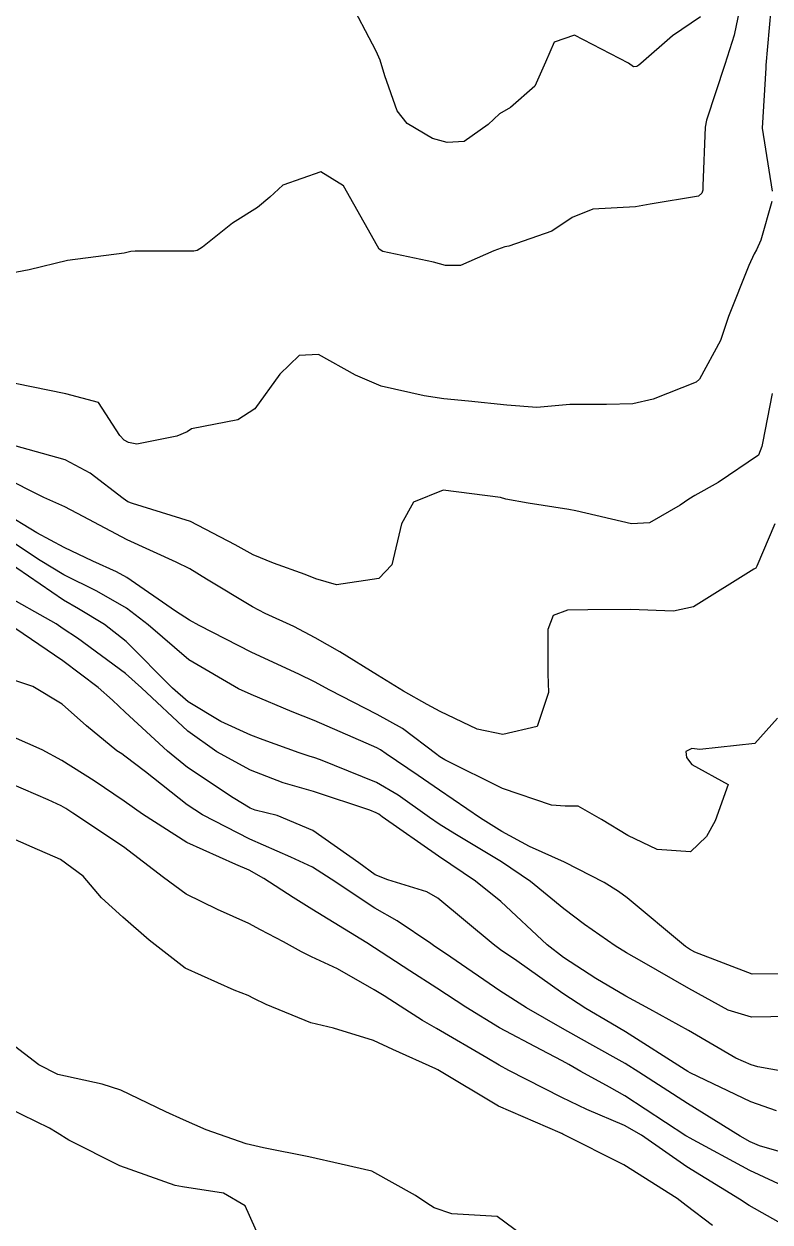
# Model space of a CAD drawing. Header units: metres. Extents: x 298520 to 308411, y 7433745 to 7450750.
# Drawn here: x 304381.53 to 304405.22, y 7439873.52 to 7439911.53 of the extents above; entities that cross this region are included whole.
import ezdxf

# ---------------------------------------------------------------- set-up
doc = ezdxf.new("R2010")
doc.units = ezdxf.units.M
doc.header["$LTSCALE"] = 10
doc.layers.add('Curvas de Nivel 1m', color=11, linetype='Continuous')
doc.layers.add('Curvas de Nivel 5m', color=15, linetype='Continuous')

msp = doc.modelspace()

# ---------------------------------------------------------------- linework, layer by layer
at = {"layer": 'Curvas de Nivel 1m', "flags": 128}
for points, elevation in [([(304403.015, 7439911.757), (304402.118, 7439911.157), (304401.114, 7439910.279), (304401.052, 7439910.22), (304400.992, 7439910.186), (304400.886, 7439910.176), (304400.723, 7439910.284), (304399.006, 7439911.178), (304398.368, 7439910.951), (304398.09, 7439910.319), (304397.754, 7439909.553), (304396.978, 7439908.884), (304396.629, 7439908.681), (304396.27, 7439908.337), (304395.506, 7439907.806), (304394.967, 7439907.774), (304394.506, 7439907.895), (304393.701, 7439908.369), (304393.383, 7439908.78), (304392.988, 7439909.882), (304392.836, 7439910.382), (304392.711, 7439910.669), (304391.818, 7439912.392)], 756), ([(304405.247, 7439912), (304405.087, 7439910.229), (304405.082, 7439910.139), (304404.973, 7439908.23), (304405.282, 7439906.227)], 754), ([(304405.273, 7439905.902), (304404.93, 7439904.671), (304404.792, 7439904.365), (304404.719, 7439904.233), (304404.546, 7439903.863), (304403.899, 7439902.245), (304403.647, 7439901.493), (304402.981, 7439900.258), (304402.872, 7439900.169), (304401.51, 7439899.63), (304400.865, 7439899.475), (304400.025, 7439899.453), (304398.864, 7439899.453), (304397.817, 7439899.367), (304396.864, 7439899.439), (304395.647, 7439899.56), (304394.866, 7439899.636), (304394.237, 7439899.73), (304392.869, 7439900.036), (304392.063, 7439900.388), (304390.883, 7439901.049), (304390.275, 7439901.016), (304389.657, 7439900.418), (304388.862, 7439899.323), (304388.326, 7439898.967), (304386.855, 7439898.681), (304386.71, 7439898.596), (304386.388, 7439898.455), (304385.118, 7439898.199), (304384.851, 7439898.252), (304384.71, 7439898.331), (304384.581, 7439898.474), (304383.896, 7439899.517), (304382.866, 7439899.797), (304381.258, 7439900.128)], 754), ([(304405.287, 7439899.807), (304404.976, 7439898.229), (304404.957, 7439898.124), (304404.849, 7439897.847), (304403.573, 7439896.982), (304402.836, 7439896.569), (304402.64, 7439896.457), (304402.365, 7439896.265), (304401.393, 7439895.706), (304400.824, 7439895.676), (304399.054, 7439896.082), (304398.83, 7439896.129), (304397.539, 7439896.323), (304396.834, 7439896.457), (304396.657, 7439896.509), (304394.837, 7439896.744), (304393.9, 7439896.364), (304393.517, 7439895.675), (304393.212, 7439894.374), (304392.798, 7439893.936), (304391.457, 7439893.733), (304390.798, 7439893.924), (304390.456, 7439894.061), (304389.455, 7439894.42), (304388.807, 7439894.688), (304388.236, 7439895.011), (304386.822, 7439895.743), (304384.977, 7439896.322), (304384.831, 7439896.374), (304384.68, 7439896.472), (304383.636, 7439897.283), (304382.845, 7439897.703), (304381.209, 7439898.156)], 753), ([(304405.374, 7439895.675), (304404.804, 7439894.325), (304404.763, 7439894.271), (304404.703, 7439894.231), (304402.791, 7439893.038), (304402.156, 7439892.9), (304400.79, 7439892.955), (304399.433, 7439892.944), (304398.789, 7439892.932), (304398.335, 7439892.767), (304398.166, 7439892.316), (304398.161, 7439890.917), (304398.182, 7439890.316), (304397.823, 7439889.238), (304396.74, 7439888.991), (304395.917, 7439889.162), (304394.747, 7439889.72), (304394.336, 7439889.944), (304393.577, 7439890.368), (304392.76, 7439890.867), (304391.557, 7439891.607), (304390.778, 7439892.055), (304390.101, 7439892.41), (304389.191, 7439892.828), (304388.789, 7439893.036), (304387.323, 7439893.919), (304386.801, 7439894.24), (304386.364, 7439894.454), (304384.813, 7439895.16), (304383.408, 7439895.908), (304382.829, 7439896.215), (304382.159, 7439896.507), (304380.839, 7439897.176)], 752), ([(304405.458, 7439889.511), (304404.738, 7439888.699), (304402.994, 7439888.514), (304402.736, 7439888.546), (304402.546, 7439888.451), (304402.562, 7439888.262), (304402.731, 7439888.037), (304403.889, 7439887.407), (304403.472, 7439886.249), (304403.206, 7439885.752), (304402.698, 7439885.264), (304401.633, 7439885.336), (304400.705, 7439885.784), (304399.868, 7439886.293), (304399.127, 7439886.714), (304398.717, 7439886.72), (304398.285, 7439886.747), (304396.722, 7439887.277), (304394.894, 7439888.185), (304394.732, 7439888.284), (304394.695, 7439888.313), (304394.641, 7439888.351), (304393.55, 7439889.177), (304392.745, 7439889.628), (304391.243, 7439890.395), (304390.757, 7439890.664), (304390.261, 7439890.907), (304388.77, 7439891.595), (304387.098, 7439892.447), (304386.785, 7439892.621), (304386.341, 7439892.901), (304384.798, 7439893.968), (304384.475, 7439894.15), (304383.716, 7439894.486), (304382.809, 7439894.917), (304381.942, 7439895.383), (304380.826, 7439896.066)], 751), ([(304406.475, 7439880.056), (304404.631, 7439880.02), (304403.891, 7439880.247), (304402.643, 7439880.932), (304401.146, 7439881.785), (304400.66, 7439882.064), (304400.302, 7439882.285), (304399.329, 7439882.96), (304398.674, 7439883.458), (304397.609, 7439884.321), (304396.692, 7439884.945), (304395.209, 7439885.841), (304394.71, 7439886.148), (304394.411, 7439886.355), (304393.416, 7439887.066), (304392.724, 7439887.464), (304390.942, 7439888.186), (304390.732, 7439888.259), (304390.622, 7439888.292), (304390.269, 7439888.407), (304389.127, 7439888.815), (304388.738, 7439888.965), (304387.782, 7439889.401), (304386.749, 7439890.024), (304386.247, 7439890.455), (304384.775, 7439891.939), (304384.094, 7439892.48), (304383.266, 7439892.971), (304382.79, 7439893.252), (304380.934, 7439894.519)], 749), ([(304406.066, 7439878.218), (304404.828, 7439878.45), (304404.616, 7439878.504), (304404.138, 7439878.725), (304402.626, 7439879.594), (304401.404, 7439880.272), (304400.639, 7439880.692), (304399.693, 7439881.249), (304398.657, 7439881.912), (304398.141, 7439882.315), (304396.677, 7439883.695), (304395.865, 7439884.338), (304394.695, 7439885.124), (304392.907, 7439886.377), (304392.794, 7439886.459), (304392.714, 7439886.505), (304392.513, 7439886.584), (304390.721, 7439887.178), (304389.766, 7439887.457), (304388.727, 7439887.852), (304387.652, 7439888.441), (304386.739, 7439889.097), (304385.263, 7439890.465), (304384.76, 7439890.92), (304383.229, 7439892.041), (304382.781, 7439892.346), (304382.551, 7439892.502), (304380.793, 7439893.49)], 748), ([(304405.422, 7439877.049), (304404.604, 7439877.333), (304402.685, 7439878.259), (304402.613, 7439878.298), (304402.52, 7439878.355), (304400.626, 7439879.552), (304400.168, 7439879.827), (304399.369, 7439880.299), (304398.64, 7439880.776), (304397.176, 7439881.804), (304396.66, 7439882.161), (304396.431, 7439882.332), (304394.677, 7439883.795), (304394.319, 7439883.995), (304393.086, 7439884.374), (304392.685, 7439884.533), (304392.16, 7439884.917), (304390.706, 7439885.94), (304389.567, 7439886.417), (304388.874, 7439886.587), (304388.715, 7439886.653), (304388.177, 7439886.977), (304386.728, 7439887.943), (304386.085, 7439888.456), (304384.745, 7439889.698), (304384.347, 7439890.074), (304383.892, 7439890.483), (304382.765, 7439891.331), (304381.012, 7439892.518)], 747), ([(304406.582, 7439875.452), (304404.881, 7439875.943), (304404.59, 7439876.065), (304404.27, 7439876.243), (304402.603, 7439877.279), (304401.055, 7439878.276), (304400.616, 7439878.548), (304399.502, 7439879.177), (304398.626, 7439879.665), (304397.482, 7439880.322), (304396.641, 7439880.852), (304395.082, 7439881.92), (304394.661, 7439882.207), (304394.575, 7439882.264), (304394.452, 7439882.353), (304393.383, 7439883.082), (304392.674, 7439883.48), (304391.281, 7439884.394), (304390.689, 7439884.78), (304390.008, 7439885.095), (304388.701, 7439885.668), (304387.2, 7439886.445), (304386.716, 7439886.762), (304385.389, 7439887.8), (304384.731, 7439888.306), (304384.637, 7439888.377), (304384.486, 7439888.474), (304383.514, 7439889.262), (304382.747, 7439889.953), (304381.816, 7439890.509), (304380.758, 7439890.863)], 746), ([(304405.718, 7439873.386), (304404.561, 7439874.043), (304404.245, 7439874.243), (304402.578, 7439875.272), (304401.137, 7439876.275), (304400.596, 7439876.588), (304399.398, 7439877.095), (304398.605, 7439877.473), (304396.93, 7439878.327), (304396.615, 7439878.497), (304396.224, 7439878.726), (304394.626, 7439879.658), (304394.186, 7439879.914), (304393.475, 7439880.367), (304392.966, 7439880.695), (304392.648, 7439880.892), (304391.488, 7439881.559), (304390.658, 7439881.939), (304390.348, 7439882.093), (304389.771, 7439882.413), (304389.037, 7439882.795), (304388.669, 7439882.989), (304387.676, 7439883.437), (304386.678, 7439883.922), (304385.96, 7439884.457), (304384.697, 7439885.421), (304383.084, 7439886.494), (304382.858, 7439886.641), (304382.715, 7439886.723), (304382.306, 7439886.915), (304380.724, 7439887.598)], 744), ([(304403.392, 7439873.414), (304402.561, 7439874.049), (304402.273, 7439874.263), (304400.579, 7439875.334), (304398.642, 7439876.309), (304398.608, 7439876.325), (304398.593, 7439876.331), (304398.556, 7439876.348), (304396.602, 7439877.192), (304394.676, 7439878.349), (304394.613, 7439878.384), (304393.247, 7439878.999), (304392.626, 7439879.283), (304391.355, 7439879.67), (304390.635, 7439879.846), (304389.219, 7439880.421), (304388.833, 7439880.616), (304388.646, 7439880.711), (304388.205, 7439880.877), (304386.654, 7439881.576), (304385.511, 7439882.462), (304384.67, 7439883.196), (304383.998, 7439883.802), (304383.412, 7439884.489), (304382.691, 7439885.023), (304381.791, 7439885.415), (304380.704, 7439885.893)], 743), ([(304398.424, 7439872.311), (304396.557, 7439873.695), (304395.121, 7439873.781), (304394.559, 7439873.975), (304394.323, 7439874.116), (304393.962, 7439874.359), (304392.574, 7439875.133), (304391.606, 7439875.361), (304390.581, 7439875.586), (304389.134, 7439875.872), (304388.586, 7439875.999), (304387.316, 7439876.443), (304386.596, 7439876.76), (304386.037, 7439877.017), (304384.605, 7439877.704), (304384.02, 7439877.892), (304382.61, 7439878.199), (304382.009, 7439878.506), (304380.628, 7439879.551)], 742), ([(304389.049, 7439872.923), (304388.559, 7439874.032), (304387.866, 7439874.437), (304386.566, 7439874.635), (304386.334, 7439874.684), (304384.575, 7439875.307), (304382.96, 7439876.122), (304382.591, 7439876.351), (304382.345, 7439876.502), (304380.601, 7439877.346)], 741)]:
    msp.add_lwpolyline(points, dxfattribs=dict(at, elevation=elevation))
at = {"layer": 'Curvas de Nivel 5m', "flags": 128}
for points, elevation in [([(304404.302, 7439912.241), (304404.076, 7439911.175), (304403.78, 7439910.248), (304403.198, 7439908.479), (304403.158, 7439908.257), (304403.087, 7439906.391), (304403.084, 7439906.258), (304403.049, 7439906.161), (304402.95, 7439906.069), (304401.411, 7439905.811), (304400.945, 7439905.731), (304399.591, 7439905.653), (304398.939, 7439905.394), (304398.293, 7439904.956), (304396.925, 7439904.485), (304396.794, 7439904.462), (304396.45, 7439904.335), (304395.396, 7439903.867), (304394.918, 7439903.869), (304394.533, 7439903.97), (304392.922, 7439904.309), (304392.812, 7439904.381), (304392.66, 7439904.65), (304391.675, 7439906.393), (304390.957, 7439906.842), (304389.747, 7439906.418), (304389.34, 7439906.031), (304388.942, 7439905.708), (304388.158, 7439905.215), (304387.206, 7439904.447), (304387.031, 7439904.34), (304386.922, 7439904.327), (304385.062, 7439904.328), (304384.921, 7439904.307), (304384.709, 7439904.261), (304382.918, 7439904.029), (304381.694, 7439903.733), (304380.914, 7439903.579)], 755), ([(304405.479, 7439881.394), (304404.65, 7439881.381), (304402.836, 7439882.082), (304402.662, 7439882.175), (304402.531, 7439882.261), (304400.678, 7439883.81), (304400.408, 7439884.012), (304399.95, 7439884.291), (304398.692, 7439884.942), (304397.581, 7439885.44), (304396.707, 7439885.911), (304396.023, 7439886.337), (304394.722, 7439887.224), (304394.052, 7439887.686), (304393.036, 7439888.375), (304392.853, 7439888.497), (304392.735, 7439888.564), (304392.401, 7439888.719), (304390.743, 7439889.429), (304390.047, 7439889.711), (304388.751, 7439890.255), (304388.345, 7439890.434), (304386.767, 7439891.362), (304385.471, 7439892.463), (304384.788, 7439892.999), (304383.849, 7439893.54), (304382.799, 7439894.059), (304382.046, 7439894.508), (304380.815, 7439895.325)], 750), ([(304406.53, 7439874.244), (304404.577, 7439875.152), (304402.66, 7439876.191), (304402.592, 7439876.232), (304402.55, 7439876.26), (304400.605, 7439877.524), (304400.117, 7439877.796), (304399.207, 7439878.301), (304398.828, 7439878.52), (304398.616, 7439878.637), (304397.95, 7439878.986), (304396.626, 7439879.685), (304395.561, 7439880.341), (304394.642, 7439880.944), (304393.782, 7439881.491), (304392.661, 7439882.224), (304392.421, 7439882.382), (304390.673, 7439883.451), (304390.081, 7439883.813), (304389.151, 7439884.423), (304388.687, 7439884.682), (304388.255, 7439884.868), (304386.7, 7439885.563), (304385.297, 7439886.464), (304384.717, 7439886.878), (304383.757, 7439887.518), (304382.73, 7439888.161), (304382.108, 7439888.506), (304380.739, 7439889.102)], 745)]:
    msp.add_lwpolyline(points, dxfattribs=dict(at, elevation=elevation))

doc.saveas('drawing.dxf')
